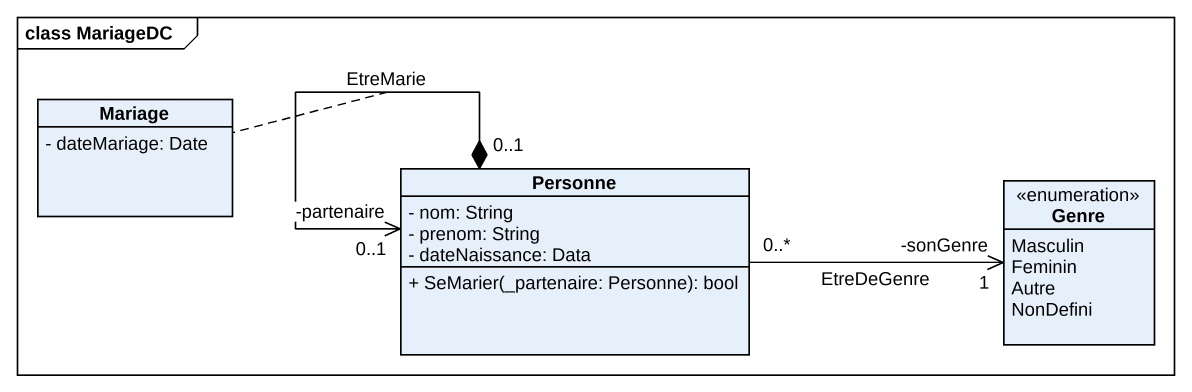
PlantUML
@startuml
mainframe class MariageDC
hide circle
hide empty members
skinparam classAttributeIconSize 0
class Mariage {
  - dateMariage: Date
}
class Personne {
  - nom: String
  - prenom: String
  - dateNaissance: Data
  + SeMarier(_partenaire: Personne): bool
}
enum Genre {
  Masculin
  Feminin
  Autre
  NonDefini
}
Personne "0..1" *--> "-partenaire\n0..1" Personne : EtreMarie
(Personne, Personne) .. Mariage
Personne "0..*" -right-> "-sonGenre\n1" Genre : EtreDeGenre
@enduml
